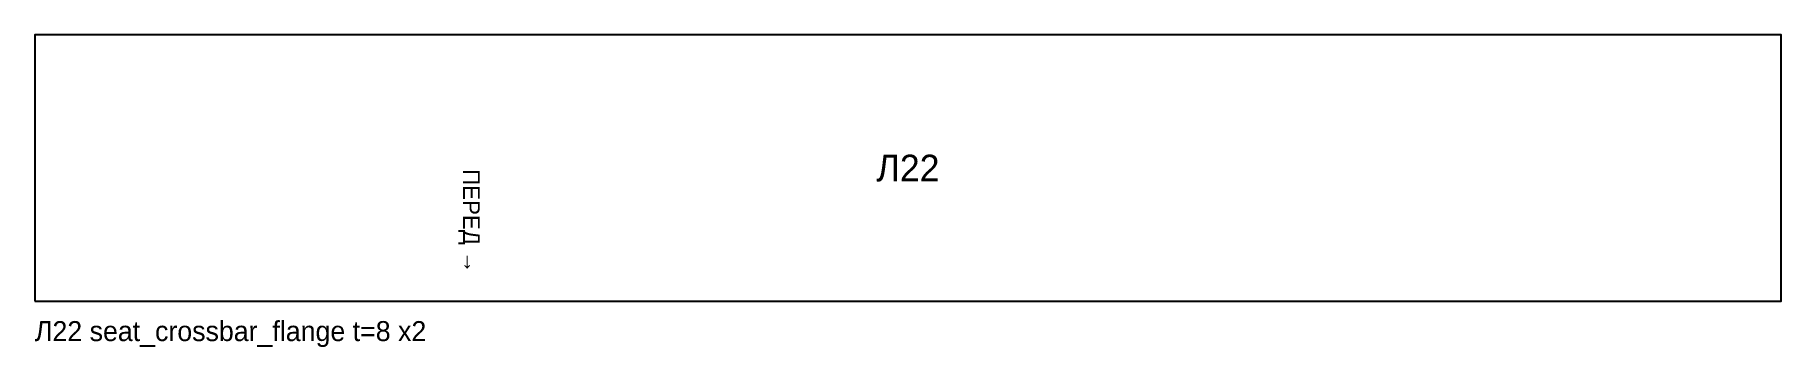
# Model space of a CAD drawing. Header units: millimetres. Extents: x 0 to 524, y -14 to 80.
import ezdxf
from ezdxf.enums import TextEntityAlignment as Align

# ---------------------------------------------------------------- set-up
doc = ezdxf.new("R2010")
doc.units = ezdxf.units.MM

msp = doc.modelspace()

# ---------------------------------------------------------------- linework, layer by layer
at = {"layer": 'CUT'}
msp.add_lwpolyline([(0, 0), (262, 0), (524, 0), (524, 40), (524, 80), (262, 80), (0, 80), (0, 40), (0, 0)], close=True, dxfattribs=at)

# ---------------------------------------------------------------- texts
at = {"layer": 'MARK'}
msp.add_text('Л22', height=8, dxfattribs=at).set_placement((262, 40), align=Align.MIDDLE_CENTER)
msp.add_text('ПЕРЕД →', height=5, rotation=-90, dxfattribs=at).set_placement((131, 24), align=Align.MIDDLE_CENTER)
at = {"layer": 'TEXT'}
msp.add_text('Л22 seat_crossbar_flange t=8 x2', height=6, dxfattribs=at).set_placement((0, -12))

doc.saveas('drawing.dxf')
